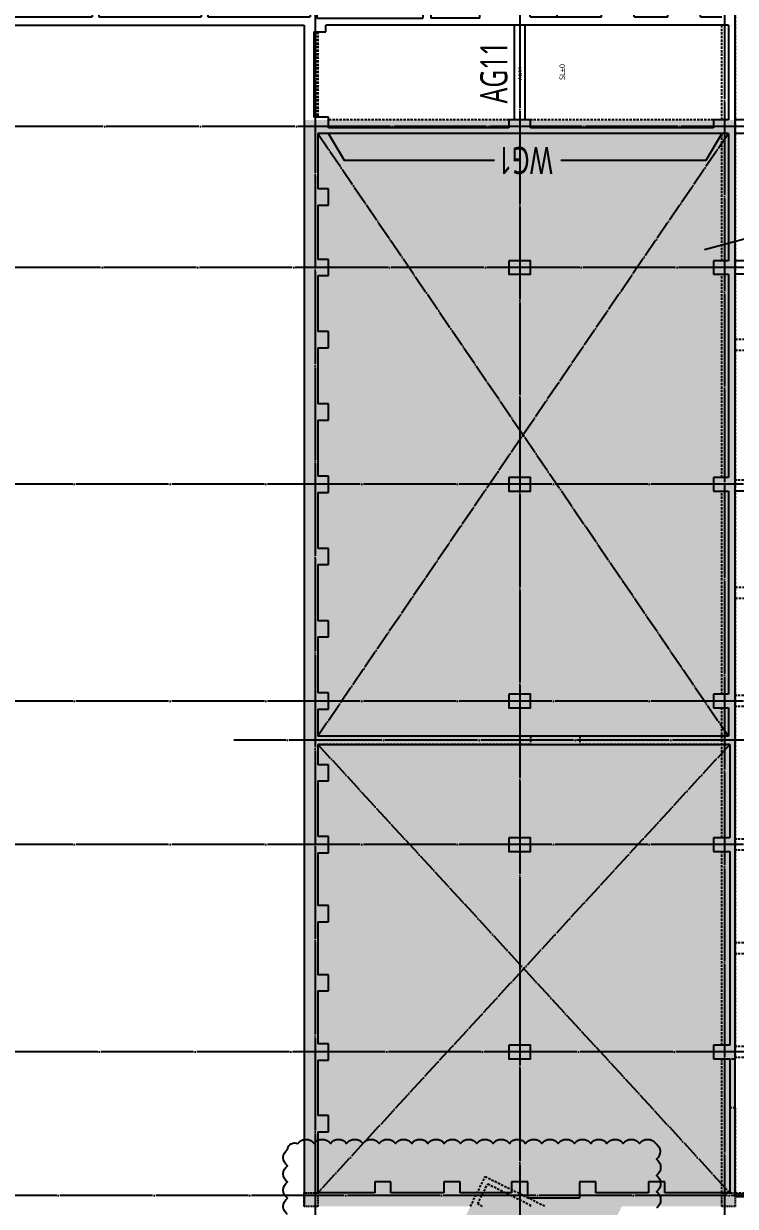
# Model space of a CAD drawing. Header units: millimetres. Extents: x 317501 to 2277231, y -321722 to 1186893.
# Drawn here: x 1988309 to 2014554, y -113598 to -69948 of the extents above; entities that cross this region are included whole.
import ezdxf
from ezdxf.enums import TextEntityAlignment as Align

# ---------------------------------------------------------------- set-up
doc = ezdxf.new("R2010")
doc.units = ezdxf.units.MM
doc.header["$LTSCALE"] = 57
for name, pattern in [('XS-지하주차장$0$CEN', [62, 60, -1, 0, -1]), ('XS-지하주차장$0$DDOT', [14, 12, -1, 0, -1]), ('XS-지하주차장$0$HID', [2.3, 1.5, -0.8])]:
    doc.linetypes.add(name, pattern=pattern)
for name, color, linetype in [('254', 254, 'Continuous'), ('LEADER', 7, 'Continuous'), ('NAME-G', 3, 'Continuous'), ('XS-지하주차장$0$AWG', 5, 'XS-지하주차장$0$HID'), ('XS-지하주차장$0$B', 9, 'XS-지하주차장$0$HID'), ('XS-지하주차장$0$C3', 145, 'Continuous'), ('XS-지하주차장$0$CEN-P', 14, 'XS-지하주차장$0$CEN'), ('XS-지하주차장$0$COL', 2, 'Continuous'), ('XS-지하주차장$0$DASH', 8, 'Continuous'), ('XS-지하주차장$0$EL7', 7, 'Continuous'), ('XS-지하주차장$0$FP-CORE', 8, 'Continuous'), ('XS-지하주차장$0$G', 4, 'XS-지하주차장$0$HID'), ('XS-지하주차장$0$OPEN', 9, 'XS-지하주차장$0$DDOT'), ('XS-지하주차장$0$RAMP', 7, 'Continuous'), ('XS-지하주차장$0$STEEL', 9, 'Continuous'), ('XS-지하주차장$0$W1', 2, 'Continuous'), ('XS-지하주차장$0$W1-H', 11, 'XS-지하주차장$0$HID'), ('XS-지하주차장$0$W2', 9, 'Continuous'), ('XS-지하주차장$0$WG', 6, 'XS-지하주차장$0$HID')]:
    doc.layers.add(name, color=color, linetype=linetype)
for name, color, linetype, plot in [('XS-지하주차장$0$220126', 20, 'Continuous', False), ('XS-지하주차장$0$DEF', 181, 'XS-지하주차장$0$HID', False), ('XS-지하주차장$0$DEFPOINT', 144, 'Continuous', False), ('XS-지하주차장$0$G-TEXT', 3, 'Continuous', False), ('XS-지하주차장$0$PD', 145, 'XS-지하주차장$0$HID', False)]:
    doc.layers.add(name, color=color, linetype=linetype, plot=plot)
doc.styles.add('XS-지하주차장$0$맑은 고딕', font='malgun.ttf')
doc.styles.add('XS-지하주차장$0$맑은고딕', font='malgun.ttf')
doc.styles.add('맑은 고딕', font='malgun.ttf')

# ---------------------------------------------------------------- blocks, each defined once
blk = doc.blocks.new('XS-지하주차장$0$B2-W')
at = {"layer": 'XS-지하주차장$0$W1-H'}
for p, q in [((42900, 140730), (42900, 129110)), ((42900, 129110), (-700, 129110)), ((2050, 128610), (-200, 128610)), ((-200, 126510), (-200, 128610)), ((2050, 128610), (2050, 128210)), ((4700, 128610), (2650, 128610)), ((2650, 128210), (2650, 128610)), ((4700, 128610), (4700, 128210)), ((7250, 128610), (5300, 128610)), ((5300, 128210), (5300, 128610)), ((7250, 128610), (7250, 128210)), ((9800, 128610), (7850, 128610)), ((7850, 128210), (7850, 128610)), ((9800, 128610), (9800, 128210)), ((12350, 128610), (10400, 128610)), ((10400, 128210), (10400, 128610)), ((12350, 128610), (12350, 128210)), ((15000, 128610), (12950, 128610)), ((12950, 128210), (12950, 128610)), ((15000, 128610), (15000, 128210)), ((16350, 128610), (15600, 128610)), ((15600, 128210), (15600, 128610)), ((16350, 120760), (16350, 128610)), ((17650, 128610), (16650, 128610)), ((16650, 120760), (16650, 128610)), ((17650, 128610), (17650, 128210)), ((20315, 128610), (18250, 128610)), ((18250, 128210), (18250, 128610)), ((20315, 128610), (20315, 128210)), ((22985, 128610), (20915, 128610)), ((20915, 128210), (20915, 128610)), ((22985, 128610), (22985, 128210)), ((25650, 128610), (23585, 128610)), ((23585, 128210), (23585, 128610)), ((25650, 128610), (25650, 128210)), ((28315, 128610), (26250, 128610)), ((26250, 128210), (26250, 128610)), ((28315, 128610), (28315, 128210)), ((30985, 128610), (28915, 128610)), ((28915, 128210), (28915, 128610)), ((30985, 128610), (30985, 128210)), ((33650, 128610), (31585, 128610)), ((31585, 128210), (31585, 128610)), ((33650, 128610), (33650, 128210)), ((36250, 128610), (34250, 128610)), ((34250, 128210), (34250, 128610)), ((36250, 128610), (36250, 128210)), ((38900, 128610), (36850, 128610)), ((36850, 128210), (36850, 128610)), ((38900, 113460), (38900, 128610)), ((42650, 128660), (39500, 128660)), ((39500, 128210), (39500, 128660)), ((42650, 128660), (42650, 128310)), ((2050, 128210), (2650, 128210)), ((4700, 128210), (5300, 128210)), ((7250, 128210), (7850, 128210)), ((9800, 128210), (10400, 128210)), ((12350, 128210), (12950, 128210)), ((15000, 128210), (15600, 128210)), ((17650, 128210), (18250, 128210)), ((20315, 128210), (20915, 128210)), ((22985, 128210), (23585, 128210)), ((25650, 128210), (26250, 128210)), ((28315, 128210), (28915, 128210)), ((30985, 128210), (31585, 128210)), ((33650, 128210), (34250, 128210)), ((36250, 128210), (36850, 128210)), ((39100, 121560), (39100, 128210)), ((39100, 128210), (39500, 128210)), ((42650, 128310), (42900, 128310)), ((42900, 113460), (42900, 128310)), ((200, 126510), (-200, 126510)), ((200, 125910), (200, 126510)), ((-200, 123960), (-200, 125910)), ((-200, 125910), (200, 125910)), ((200, 123960), (-200, 123960)), ((200, 123360), (200, 123960)), ((-200, 121460), (-200, 123360)), ((-200, 123360), (200, 123360)), ((200, 121460), (-200, 121460)), ((200, 120860), (200, 121460)), ((5250, 121560), (4750, 121560)), ((4750, 121560), (4750, 120760)), ((5250, 120760), (5250, 121560)), ((12900, 121560), (12400, 121560)), ((12400, 121560), (12400, 120760)), ((12900, 120760), (12900, 121560)), ((18200, 121560), (17700, 121560)), ((17700, 121560), (17700, 120760)), ((18200, 120760), (18200, 121560)), ((26200, 121560), (25700, 121560)), ((25700, 121560), (25700, 120760)), ((26200, 120760), (26200, 121560)), ((34200, 121560), (33700, 121560)), ((33700, 121560), (33700, 120760)), ((34200, 120760), (34200, 121560)), ((39400, 121560), (39100, 121560)), ((39400, 120760), (39400, 121560)), ((-400, 118960), (-400, 120860)), ((-400, 120860), (200, 120860)), ((4750, 120760), (5250, 120760)), ((12400, 120760), (12900, 120760)), ((16650, 120760), (16350, 120760)), ((17700, 120760), (18200, 120760)), ((25700, 120760), (26200, 120760)), ((33700, 120760), (34200, 120760)), ((39100, 114010), (39100, 120760)), ((39100, 120760), (39400, 120760)), ((200, 118960), (-400, 118960)), ((200, 118360), (200, 118960)), ((16350, 113410), (16350, 118950)), ((16650, 118950), (16350, 118950)), ((16650, 113460), (16650, 118950)), ((-200, 116410), (-200, 118360)), ((-200, 118360), (200, 118360)), ((200, 116410), (-200, 116410)), ((200, 115810), (200, 116410)), ((-200, 113410), (-200, 115810)), ((-200, 115810), (200, 115810)), ((5250, 114010), (4750, 114010)), ((4750, 114010), (4750, 113210)), ((5250, 113410), (5250, 114010)), ((12900, 114010), (12400, 114010)), ((12400, 114010), (12400, 113410)), ((12900, 113410), (12900, 114010)), ((18200, 114010), (17700, 114010)), ((17700, 114010), (17700, 113460)), ((18200, 113460), (18200, 114010)), ((26200, 114010), (25700, 114010)), ((25700, 114010), (25700, 113460)), ((26200, 113460), (26200, 114010)), ((34200, 114010), (33700, 114010)), ((33700, 114010), (33700, 113460)), ((34200, 113460), (34200, 114010)), ((39400, 114010), (39100, 114010)), ((39400, 113460), (39400, 114010)), ((-250, 106210), (-250, 113210)), ((2940, 113210), (-250, 113210)), ((2940, 113410), (-200, 113410)), ((2940, 113210), (2940, 113410)), ((51600, 113210), (4750, 113210)), ((12400, 113410), (5250, 113410)), ((16350, 113410), (12900, 113410)), ((17700, 113460), (16650, 113460)), ((25700, 113460), (18200, 113460)), ((33700, 113460), (26200, 113460)), ((38900, 113460), (34200, 113460)), ((42900, 113460), (39400, 113460))]:
    blk.add_line(p, q, dxfattribs=at)
blk = doc.blocks.new('XS-지하주차장$0$B1-1')
at = {"layer": 'XS-지하주차장$0$DASH'}
h = blk.add_hatch(dxfattribs=at)
h.set_pattern_fill('DASH', color=256, scale=350, angle=180, style=0)
h.set_pattern_definition([(2e-15, (-353891.64, 9798.91), (43.75, 43.75), [43.75, -43.75])])
h.paths.add_polyline_path([(26265, 13075), (28835, 13075), (28835, 11910), (26265, 11910)])
h = blk.add_hatch(dxfattribs=at)
h.set_pattern_fill('DASH', color=256, scale=350, angle=180, style=0)
h.set_pattern_definition([(2e-15, (-353891.64, 8753.91), (43.75, 43.75), [43.75, -43.75])])
h.paths.add_polyline_path([(26440, 11720), (28040, 11720), (28040, 10755), (26440, 10755)])
blk.add_line((26440, 10755), (28040, 10755), dxfattribs=at)
at = {"layer": 'XS-지하주차장$0$EL7'}
for p, q in [((23735, 17670), (23735, 16000)), ((26535, 16485), (26535, 17675)), ((26535, 13975), (26535, 15165))]:
    blk.add_line(p, q, dxfattribs=at)
at = {"layer": 'XS-지하주차장$0$FP-CORE'}
for p, q in [((22368, 13980), (21135, 13980)), ((22368, 13980), (21135, 12420)), ((22368, 14150), (23735, 14150)), ((22368, 12330), (22368, 14150)), ((22503, 12330), (22503, 14150)), ((23735, 14150), (22503, 12330)), ((22365, 12420), (21135, 12420)), ((22368, 12330), (23735, 12330))]:
    blk.add_line(p, q, dxfattribs=at)
at = {"layer": 'XS-지하주차장$0$OPEN'}
for p, q in [((23735, 15875), (21135, 18275)), ((23735, 18275), (21135, 15875)), ((26535, 13375), (28835, 18275)), ((26535, 18275), (28835, 13375)), ((28130, 11720), (28835, 10830)), ((28835, 11720), (28130, 10830))]:
    blk.add_line(p, q, dxfattribs=at)
at = {"layer": 'XS-지하주차장$0$PD'}
for p, q in [((33485, 27500), (33485, 26905)), ((33485, 26905), (35130, 26905)), ((30665, 19925), (30665, 21475)), ((33485, 14495), (35130, 14495)), ((33485, 14085), (33485, 14495)), ((33485, 13835), (33485, 13425)), ((33485, 13425), (35130, 13425)), ((770, 10275), (770, 8925)), ((5675, 8895), (7125, 8895)), ((17705, 8895), (15215, 8895)), ((25745, 8895), (23255, 8895)), ((13065, 8625), (13065, 7465)), ((19855, 8625), (19855, 7465)), ((21105, 8625), (21105, 7465)), ((27895, 8625), (27895, 7465)), ((30665, 6445), (30665, 7995)), ((13065, 7465), (12540, 7465)), ((19855, 7465), (20355, 7465)), ((21105, 7465), (20605, 7465)), ((27895, 7465), (28535, 7465)), ((350, 6275), (1495, 6275)), ((1495, 6275), (1495, 5765)), ((12290, 6275), (11305, 6275)), ((11305, 6275), (11305, 5765)), ((350, 5765), (1495, 5765)), ((12290, 5765), (11305, 5765)), ((14785, 5725), (15225, 5725)), ((14785, 5725), (14785, 5270)), ((15225, 5725), (15225, 5270)), ((18135, 5725), (17695, 5725)), ((17695, 5725), (17695, 5270)), ((18135, 5725), (18135, 5270)), ((22825, 5725), (23265, 5725)), ((22825, 5725), (22825, 5270)), ((23265, 5725), (23265, 5270)), ((26175, 5725), (25735, 5725)), ((25735, 5725), (25735, 5270)), ((26175, 5725), (26175, 5270)), ((14785, 5270), (15225, 5270)), ((18135, 5270), (17695, 5270)), ((22825, 5270), (23265, 5270)), ((26175, 5270), (25735, 5270)), ((33485, 1015), (35130, 1015)), ((33485, 420), (33485, 1015))]:
    blk.add_line(p, q, dxfattribs=at)
at = {"layer": 'XS-지하주차장$0$STEEL'}
for p, q in [((26235, 11910), (26235, 13075)), ((26265, 11910), (26265, 13075)), ((26265, 11910), (26235, 11910))]:
    blk.add_line(p, q, dxfattribs=at)
at = {"layer": 'XS-지하주차장$0$W1'}
for p, q in [((29145, 27800), (33060, 27800)), ((30635, 27500), (29145, 27500)), ((30635, 27500), (30635, 27000)), ((32495, 27500), (32495, 27000)), ((32495, 27500), (33860, 27500)), ((33260, 27800), (33860, 27800)), ((33860, 27800), (33860, 27500)), ((35130, 27800), (35130, 27000)), ((35130, 27800), (40060, 27800)), ((36330, 27500), (37575, 27500)), ((36330, 27500), (36330, 27000)), ((37575, 27500), (37575, 27000)), ((38775, 27500), (38775, 27000)), ((38775, 27500), (40060, 27500)), ((40060, 27800), (40060, 27500)), ((32495, 27000), (30635, 27000)), ((36330, 27000), (35130, 27000)), ((38775, 27000), (37575, 27000)), ((37775, 24570), (36240, 24570)), ((36240, 24570), (36240, 24320)), ((37775, 24570), (37775, 24320)), ((37775, 24320), (36240, 24320)), ((30635, 22175), (30635, 21475)), ((30635, 22175), (32495, 22175)), ((32495, 22175), (32495, 19225)), ((30635, 21475), (31795, 21475)), ((31795, 21475), (31795, 20700)), ((31795, 19925), (31795, 20700)), ((30635, 19225), (30635, 19925)), ((30635, 19925), (31795, 19925)), ((30635, 19225), (32495, 19225)), ((20835, 10275), (20835, 18575)), ((20835, 18575), (23535, 18575)), ((24035, 17670), (24035, 18575)), ((26235, 18575), (28845, 18575)), ((26235, 17675), (26235, 18575)), ((18935, 10415), (18935, 18275)), ((19235, 10065), (19235, 18275)), ((21135, 15875), (21135, 18275)), ((21135, 18275), (23735, 18275)), ((23735, 17670), (23735, 18275)), ((26535, 18275), (28835, 18275)), ((26535, 17675), (26535, 18275)), ((28835, 13375), (28835, 18275)), ((29135, 10725), (29135, 18275)), ((23735, 17670), (24035, 17670)), ((26235, 17675), (26535, 17675)), ((37775, 17080), (36240, 17080)), ((36240, 16830), (36240, 17080)), ((37775, 16830), (37775, 17080)), ((37775, 16830), (36240, 16830)), ((26235, 15165), (26235, 16485)), ((26235, 16485), (26535, 16485)), ((26535, 15165), (26535, 16485)), ((21135, 15875), (23735, 15875)), ((23735, 15875), (23735, 16000)), ((24035, 16000), (23735, 16000)), ((24035, 15575), (24035, 16000)), ((21135, 11025), (21135, 15575)), ((21135, 15575), (24035, 15575)), ((26235, 15165), (26535, 15165)), ((23735, 11025), (23735, 14465)), ((23735, 14465), (24035, 14465)), ((24035, 10725), (24035, 14465)), ((32495, 14660), (30635, 14660)), ((30635, 13860), (30635, 14660)), ((32495, 14110), (32495, 14660)), ((35130, 14110), (35130, 14660)), ((36330, 14660), (35130, 14660)), ((36330, 13860), (36330, 14660)), ((37575, 13860), (37575, 14660)), ((38775, 14660), (37575, 14660)), ((38775, 14110), (38775, 14660)), ((26235, 13075), (26235, 13975)), ((26235, 13975), (26535, 13975)), ((26535, 13375), (26535, 13975)), ((32495, 14110), (35130, 14110)), ((40060, 14110), (38775, 14110)), ((40060, 13860), (40060, 14110)), ((30635, 13860), (36330, 13860)), ((40060, 13860), (37575, 13860)), ((7250, 13475), (0, 13475)), ((0, 13475), (0, 0)), ((300, 13175), (300, 10575)), ((4850, 13175), (300, 13175)), ((4850, 13175), (4850, 11685)), ((6950, 13175), (5150, 13175)), ((5150, 11685), (5150, 13175)), ((6950, 13175), (6950, 10065)), ((7250, 13475), (7250, 10415)), ((26535, 13375), (28835, 13375)), ((26235, 13075), (28835, 13075)), ((28835, 10725), (28835, 13075)), ((4850, 11685), (5150, 11685)), ((21135, 11025), (23735, 11025)), ((37775, 11090), (36240, 11090)), ((36240, 11090), (36240, 10840)), ((37775, 11090), (37775, 10840)), ((5840, 10575), (300, 10575)), ((5840, 10575), (5840, 10275)), ((21135, 10275), (21135, 10725)), ((21135, 10725), (24035, 10725)), ((28835, 10725), (29135, 10725)), ((37775, 10840), (36240, 10840)), ((5840, 10275), (300, 10275)), ((300, 10275), (300, 8925)), ((19235, 10065), (6950, 10065)), ((18935, 10415), (7250, 10415)), ((21135, 10275), (20835, 10275)), ((300, 8925), (1115, 8925)), ((1115, 8625), (1115, 8925)), ((2325, 8625), (2325, 8925)), ((2325, 8925), (3125, 8925)), ((3125, 8925), (3125, 8625)), ((4345, 8925), (4345, 8625)), ((4345, 8925), (5675, 8925)), ((5675, 8925), (5675, 7505)), ((8455, 8925), (7125, 8925)), ((7125, 8925), (7125, 7505)), ((8455, 8925), (8455, 8625)), ((9675, 8925), (9675, 8625)), ((10475, 8925), (9675, 8925)), ((10475, 8625), (10475, 8925)), ((11685, 8625), (11685, 8925)), ((12440, 8925), (11685, 8925)), ((13205, 8925), (12440, 8925)), ((13205, 8925), (13205, 8625)), ((15215, 8925), (14425, 8925)), ((14425, 8925), (14425, 8625)), ((15215, 8925), (15215, 7875)), ((17705, 8925), (18495, 8925)), ((17705, 8925), (17705, 7875)), ((18495, 8925), (18495, 8625)), ((19715, 8925), (20480, 8925)), ((19715, 8925), (19715, 8625)), ((21245, 8925), (20480, 8925)), ((21245, 8925), (21245, 8625)), ((23255, 8925), (22465, 8925)), ((22465, 8925), (22465, 8625)), ((23255, 8925), (23255, 7875)), ((25745, 8925), (26535, 8925)), ((25745, 8925), (25745, 7875)), ((26535, 8925), (26535, 8625)), ((27755, 8925), (28535, 8925)), ((27755, 8925), (27755, 8625)), ((28535, 8925), (28835, 8925)), ((28835, 8925), (28835, 370)), ((300, 8625), (1115, 8625)), ((300, 8625), (300, 4630)), ((2325, 8625), (3125, 8625)), ((4345, 8625), (5375, 8625)), ((5375, 8625), (5375, 7205)), ((8455, 8625), (7425, 8625)), ((7425, 8625), (7425, 7205)), ((10475, 8625), (9675, 8625)), ((12290, 8625), (11685, 8625)), ((12290, 4630), (12290, 8625)), ((12540, 8625), (12540, 1705)), ((13205, 8625), (12540, 8625)), ((14915, 8625), (14425, 8625)), ((14915, 8625), (14915, 7575)), ((18005, 8625), (18495, 8625)), ((18005, 8625), (18005, 7575)), ((19715, 8625), (20355, 8625)), ((20355, 8625), (20355, 4650)), ((20605, 8625), (20605, 4650)), ((21245, 8625), (20605, 8625)), ((22955, 8625), (22465, 8625)), ((22955, 8625), (22955, 7575)), ((26045, 8625), (26535, 8625)), ((26045, 8625), (26045, 7575)), ((27755, 8625), (28535, 8625)), ((28535, 8625), (28535, 1705)), ((30635, 8695), (30635, 7995)), ((30635, 8695), (32495, 8695)), ((32495, 5745), (32495, 8695)), ((2930, 7925), (2930, 7295)), ((2930, 7925), (3180, 7925)), ((3180, 7925), (3180, 7295)), ((9620, 7925), (9620, 7295)), ((9870, 7925), (9620, 7925)), ((9870, 7925), (9870, 7295)), ((16460, 7875), (15215, 7875)), ((16460, 7875), (17705, 7875)), ((24500, 7875), (23255, 7875)), ((24500, 7875), (25745, 7875)), ((30635, 7995), (31795, 7995)), ((31795, 7995), (31795, 7220)), ((5675, 7505), (6400, 7505)), ((7125, 7505), (6400, 7505)), ((16335, 7575), (14915, 7575)), ((16335, 4805), (16335, 7575)), ((16585, 4805), (16585, 7575)), ((16585, 7575), (18005, 7575)), ((24375, 7575), (22955, 7575)), ((24375, 4805), (24375, 7575)), ((24625, 4805), (24625, 7575)), ((24625, 7575), (26045, 7575)), ((2930, 7295), (3180, 7295)), ((5375, 7205), (6275, 7205)), ((6275, 1585), (6275, 7205)), ((6525, 1585), (6525, 7205)), ((7425, 7205), (6525, 7205)), ((9870, 7295), (9620, 7295)), ((31795, 6445), (31795, 7220)), ((35130, 6520), (35130, 7320)), ((36330, 7320), (35130, 7320)), ((36330, 6520), (36330, 7320)), ((37575, 6520), (37575, 7320)), ((38775, 7320), (37575, 7320)), ((38775, 6520), (38775, 7320)), ((30635, 5745), (30635, 6445)), ((30635, 6445), (31795, 6445)), ((36330, 6520), (35130, 6520)), ((38775, 6520), (37575, 6520)), ((30635, 5745), (32495, 5745)), ((16335, 4805), (16460, 4805)), ((16585, 4805), (16460, 4805)), ((24375, 4805), (24500, 4805)), ((24625, 4805), (24500, 4805)), ((300, 4630), (3180, 4630)), ((300, 4380), (3180, 4380)), ((300, 4380), (300, 1585)), ((3180, 4380), (3180, 4630)), ((12290, 4630), (9620, 4630)), ((9620, 4380), (9620, 4630)), ((12290, 4380), (9620, 4380)), ((12290, 1585), (12290, 4380)), ((20355, 4650), (20605, 4650)), ((2930, 2285), (2930, 3520)), ((2930, 3520), (3180, 3520)), ((3180, 2285), (3180, 3520)), ((9620, 2285), (9620, 3520)), ((9870, 3520), (9620, 3520)), ((9870, 2285), (9870, 3520)), ((20355, 3650), (20605, 3650)), ((20355, 3650), (20355, 1705)), ((20605, 3650), (20605, 1705)), ((37775, 3600), (36240, 3600)), ((36240, 3350), (36240, 3600)), ((37775, 3350), (37775, 3600)), ((16335, 1705), (16335, 3305)), ((16335, 3305), (16460, 3305)), ((16585, 3305), (16460, 3305)), ((16585, 1705), (16585, 3305)), ((24375, 1705), (24375, 3305)), ((24375, 3305), (24500, 3305)), ((24625, 3305), (24500, 3305)), ((24625, 1705), (24625, 3305)), ((37775, 3350), (36240, 3350)), ((2930, 2285), (3180, 2285)), ((9870, 2285), (9620, 2285)), ((300, 1585), (1600, 1585)), ((1600, 1285), (1600, 1585)), ((2910, 1585), (3310, 1585)), ((2910, 1285), (2910, 1585)), ((3310, 1285), (3310, 1585)), ((4920, 1585), (6275, 1585)), ((4920, 1285), (4920, 1585)), ((7880, 1585), (6525, 1585)), ((7880, 1285), (7880, 1585)), ((9890, 1585), (9490, 1585)), ((9490, 1285), (9490, 1585)), ((9890, 1285), (9890, 1585)), ((11200, 1285), (11200, 1585)), ((12290, 1585), (11200, 1585)), ((12540, 1705), (13170, 1705)), ((12540, 1405), (12540, 420)), ((12540, 1405), (13170, 1405)), ((13170, 1705), (13170, 1405)), ((14980, 1705), (16335, 1705)), ((14980, 1705), (14980, 1405)), ((14980, 1405), (16335, 1405)), ((16335, 1405), (16335, 420)), ((17940, 1705), (16585, 1705)), ((17940, 1405), (16585, 1405)), ((16585, 1405), (16585, 420)), ((17940, 1705), (17940, 1405)), ((20355, 1705), (19750, 1705)), ((19750, 1705), (19750, 1405)), ((20355, 1405), (19750, 1405)), ((20355, 1405), (20355, 420)), ((20605, 1705), (21210, 1705)), ((20605, 1405), (20605, 420)), ((20605, 1405), (21210, 1405)), ((21210, 1705), (21210, 1405)), ((23020, 1705), (24375, 1705)), ((23020, 1705), (23020, 1405)), ((23020, 1405), (24375, 1405)), ((24375, 1405), (24375, 420)), ((25980, 1705), (24625, 1705)), ((25980, 1405), (24625, 1405)), ((24625, 1405), (24625, 370)), ((25980, 1705), (25980, 1405)), ((28535, 1705), (27790, 1705)), ((27790, 1705), (27790, 1405)), ((28535, 1405), (27790, 1405)), ((28535, 1405), (28535, 370)), ((300, 1285), (1600, 1285)), ((300, 1285), (300, 300)), ((2910, 1285), (3310, 1285)), ((4920, 1285), (6275, 1285)), ((6275, 1285), (6275, 300)), ((7880, 1285), (6525, 1285)), ((6525, 1285), (6525, 300)), ((9890, 1285), (9490, 1285)), ((12290, 1285), (11200, 1285)), ((12290, 1285), (12290, 420)), ((32495, 920), (30635, 920)), ((30635, 370), (30635, 920)), ((32495, 420), (32495, 920)), ((35130, 420), (35130, 920)), ((36330, 920), (35130, 920)), ((36330, 420), (36330, 920)), ((38775, 920), (37575, 920)), ((37575, 420), (37575, 920)), ((38775, 420), (38775, 920)), ((0, 0), (12540, 0)), ((300, 300), (6275, 300)), ((6525, 300), (12240, 300)), ((12240, 420), (12240, 300)), ((12240, 420), (12290, 420)), ((12540, 420), (16335, 420)), ((12540, 120), (12540, 0)), ((12540, 120), (24160, 120)), ((16585, 420), (20355, 420)), ((20605, 420), (24375, 420)), ((24625, 370), (28535, 370)), ((39810, 120), (24960, 120)), ((30635, 370), (28835, 370)), ((32495, 420), (35130, 420)), ((36330, 420), (37575, 420)), ((38775, 420), (39560, 420))]:
    blk.add_line(p, q, dxfattribs=at)
for points in [[(36330, 20300), (35130, 20300), (35130, 21100), (36330, 21100)], [(38775, 20300), (37575, 20300), (37575, 21100), (38775, 21100)]]:
    blk.add_lwpolyline(points, close=True, dxfattribs=at)
at = {"layer": 'XS-지하주차장$0$W2'}
for p, q in [((6950, 12070), (5150, 12070)), ((6950, 11980), (5150, 11980)), ((26250, 11910), (28835, 11910)), ((26250, 10740), (26250, 11910)), ((26440, 11720), (28040, 11720)), ((26440, 10740), (26440, 11720)), ((28040, 10740), (28040, 11720)), ((28130, 11720), (28835, 11720)), ((28130, 10830), (28130, 11720)), ((26440, 10740), (26250, 10740)), ((28835, 10740), (28040, 10740)), ((28835, 10830), (28130, 10830))]:
    blk.add_line(p, q, dxfattribs=at)

msp = doc.modelspace()

# ---------------------------------------------------------------- hatches: boundary and pattern name
at = {"layer": '254'}
h = msp.add_hatch(color=256, dxfattribs=at)
h.dxf.hatch_style = 1
h.paths.add_polyline_path([(2014553.6, -73498.4), (2014553.6, -113598.4), (2010367, -113598.4), (2008474, -117408.6), (2003996.2, -115183.9), (2004783.9, -113598.4), (1998653.6, -113598.4), (1998653.6, -73498.4)])

# ---------------------------------------------------------------- linework, layer by layer
at = {"layer": 'LEADER', "color": 0}
for points in [[(2005666.6, -74998.4), (2000138.6, -74998.4), (1999553.6, -73998.4)], [(2014053.6, -73998.4), (2013468.6, -74998.4), (2008124.2, -74998.4)]]:
    msp.add_lwpolyline(points, dxfattribs=at)
at = {"layer": 'XS-지하주차장$0$220126'}
msp.add_lwpolyline([(1998037.8, -113899.3, -0.5205671), (1998037.8, -113299.3, -0.5205671), (1998037.8, -112699.3, -0.5205671), (1998037.8, -112099.3, -0.5205671), (1998037.8, -111499.3, -0.5205671), (1998419.7, -111281.3, -0.5205671), (1999019.7, -111281.3, -0.5205671), (1999619.7, -111281.3, -0.5205671), (2000219.7, -111281.3, -0.5205671), (2000819.7, -111281.3, -0.5205671), (2001419.7, -111281.3, -0.5205671), (2002019.7, -111281.3, -0.5205671), (2002619.7, -111281.3, -0.5205671), (2003219.7, -111281.3, -0.5205671), (2003819.7, -111281.3, -0.5205671), (2004419.7, -111281.3, -0.5205671), (2005019.7, -111281.3, -0.5205671), (2005619.7, -111281.3, -0.5205671), (2006219.7, -111281.3, -0.5205671), (2006819.7, -111281.3, -0.5205671), (2007419.7, -111281.3, -0.5205671), (2008019.7, -111281.3, -0.5205671), (2008619.7, -111281.3, -0.5205671), (2009219.7, -111281.3, -0.5205671), (2009819.7, -111281.3, -0.5205671), (2010419.7, -111281.3, -0.5205671), (2011019.7, -111281.3, -0.5205671), (2011619.7, -111281.3, -0.5205671), (2011643.6, -111857.4, -0.5205671), (2011643.6, -112457.4, -0.5205671), (2011643.6, -113057.4, -0.5205671), (2011643.6, -113657.4, -0.5205671)], format="xyb", dxfattribs=at)
at = {"layer": 'XS-지하주차장$0$AWG', "color": 6, "linetype": 'ByBlock'}
for p, q in [((2006403.6, -73498.4), (2006403.6, -69998.4)), ((2006803.6, -73498.4), (2006803.6, -69998.4)), ((2021553.6, -73498.4), (2014553.6, -73498.4)), ((2021553.6, -73998.4), (2014553.6, -73998.4)), ((2021553.6, -78698.4), (2014553.6, -78698.4)), ((2021553.6, -79198.4), (2014553.6, -79198.4))]:
    msp.add_line(p, q, dxfattribs=at)
at = {"layer": 'XS-지하주차장$0$B'}
for p, q in [((2014553.6, -81598.4), (2021553.6, -81598.4)), ((2014553.6, -81998.4), (2021553.6, -81998.4)), ((2014553.6, -90748.4), (2021553.6, -90748.4)), ((2014553.6, -91148.4), (2021553.6, -91148.4)), ((2021553.6, -103873.4), (2014553.6, -103873.4)), ((2021553.6, -104273.4), (2014553.6, -104273.4))]:
    msp.add_line(p, q, dxfattribs=at)
at = {"layer": 'XS-지하주차장$0$C3', "linetype": 'XS-지하주차장$0$HID', "ltscale": 0.5}
for points in [[(1998653.6, -113598.4), (1998653.6, -113098.4), (1999153.6, -113098.4), (1999153.6, -113598.4)], [(2014053.6, -113598.4), (2014053.6, -113098.4), (2014553.6, -113098.4), (2014553.6, -113598.4)]]:
    msp.add_lwpolyline(points, close=True, dxfattribs=at)
at = {"layer": 'XS-지하주차장$0$CEN-P'}
for p, q in [((2014153.6, 75581.6), (2014153.6, -148398.4)), ((1999053.6, -68498.4), (1999053.6, -148398.4)), ((2006603.6, -69638.4), (2006603.6, -148398.4)), ((2054853.6, -73748.4), (1953563.6, -73748.4)), ((2111303.6, -78948.4), (1953563.6, -78948.4)), ((2071403.6, -86948.4), (1953563.6, -86948.4)), ((2071403.6, -94948.4), (1953563.6, -94948.4)), ((2015653.6, -96398.4), (1996053.6, -96398.4)), ((2071403.6, -100248.4), (1953563.6, -100248.4)), ((2079393.6, -107898.4), (1953563.6, -107898.4)), ((2148563.6, -113198.4), (1953563.6, -113198.4))]:
    msp.add_line(p, q, dxfattribs=at)
at = {"layer": 'XS-지하주차장$0$COL'}
for p, q in [((2014553.6, -113248.4), (2014553.6, -61298.4)), ((1998653.6, -69998.4), (1998653.6, -113598.4)), ((1999003.6, -70248.4), (1999003.6, -73398.4)), ((1999003.6, -70248.4), (1999453.6, -70248.4)), ((1999453.6, -70248.4), (1999453.6, -69998.4)), ((2014303.6, -69998.4), (2014303.6, -73498.4)), ((1999553.6, -73398.4), (1999003.6, -73398.4)), ((1999553.6, -73798.4), (1999553.6, -73398.4)), ((2013753.6, -73498.4), (2013753.6, -73798.4)), ((2014303.6, -73498.4), (2013753.6, -73498.4)), ((1999153.6, -73998.4), (1999153.6, -76048.4)), ((2014303.6, -73998.4), (1999153.6, -73998.4)), ((2006203.6, -73798.4), (1999553.6, -73798.4)), ((2013753.6, -73798.4), (2007003.6, -73798.4)), ((2014303.6, -73998.4), (2014303.6, -78698.4)), ((1999553.6, -76048.4), (1999153.6, -76048.4)), ((1999553.6, -76648.4), (1999553.6, -76048.4)), ((1999153.6, -76648.4), (1999153.6, -78648.4)), ((1999153.6, -76648.4), (1999553.6, -76648.4)), ((1999553.6, -78648.4), (1999153.6, -78648.4)), ((1999553.6, -79248.4), (1999553.6, -78648.4)), ((2013753.6, -78698.4), (2013753.6, -79198.4)), ((2014303.6, -78698.4), (2013753.6, -78698.4)), ((1999153.6, -79248.4), (1999153.6, -81313.4)), ((1999153.6, -79248.4), (1999553.6, -79248.4)), ((2013753.6, -79198.4), (2014303.6, -79198.4)), ((2014303.6, -79198.4), (2014303.6, -86698.4)), ((1999553.6, -81313.4), (1999153.6, -81313.4)), ((1999553.6, -81913.4), (1999553.6, -81313.4)), ((1999153.6, -81913.4), (1999153.6, -83983.4)), ((1999153.6, -81913.4), (1999553.6, -81913.4)), ((1999553.6, -83983.4), (1999153.6, -83983.4)), ((1999553.6, -84583.4), (1999553.6, -83983.4)), ((1999153.6, -84583.4), (1999153.6, -86648.4)), ((1999153.6, -84583.4), (1999553.6, -84583.4)), ((1999553.6, -86648.4), (1999153.6, -86648.4)), ((1999553.6, -87248.4), (1999553.6, -86648.4)), ((2013753.6, -86698.4), (2013753.6, -87198.4)), ((2014303.6, -86698.4), (2013753.6, -86698.4)), ((1999153.6, -87248.4), (1999153.6, -89313.4)), ((1999153.6, -87248.4), (1999553.6, -87248.4)), ((2013753.6, -87198.4), (2014303.6, -87198.4)), ((2014303.6, -87198.4), (2014303.6, -94698.4)), ((1999553.6, -89313.4), (1999153.6, -89313.4)), ((1999553.6, -89913.4), (1999553.6, -89313.4)), ((1999153.6, -89913.4), (1999153.6, -91983.4)), ((1999153.6, -89913.4), (1999553.6, -89913.4)), ((1999553.6, -91983.4), (1999153.6, -91983.4)), ((1999553.6, -92583.4), (1999553.6, -91983.4)), ((1999153.6, -92583.4), (1999153.6, -94648.4)), ((1999153.6, -92583.4), (1999553.6, -92583.4)), ((1999553.6, -94648.4), (1999153.6, -94648.4)), ((1999553.6, -95248.4), (1999553.6, -94648.4)), ((2013753.6, -94698.4), (2013753.6, -95198.4)), ((2014303.6, -94698.4), (2013753.6, -94698.4)), ((1999153.6, -95248.4), (1999153.6, -96248.4)), ((1999153.6, -95248.4), (1999553.6, -95248.4)), ((2013753.6, -95198.4), (2014303.6, -95198.4)), ((2014303.6, -95198.4), (2014303.6, -96248.4)), ((2014303.6, -96248.4), (1999153.6, -96248.4)), ((1999153.6, -96548.4), (1999153.6, -97298.4)), ((1999153.6, -96548.4), (2014353.6, -96548.4)), ((2014353.6, -96548.4), (2014353.6, -99998.4)), ((1999553.6, -97298.4), (1999153.6, -97298.4)), ((1999553.6, -97898.4), (1999553.6, -97298.4)), ((1999153.6, -97898.4), (1999153.6, -99948.4)), ((1999153.6, -97898.4), (1999553.6, -97898.4)), ((1999553.6, -99948.4), (1999153.6, -99948.4)), ((1999553.6, -100548.4), (1999553.6, -99948.4)), ((2013753.6, -99998.4), (2013753.6, -100498.4)), ((2014353.6, -99998.4), (2013753.6, -99998.4)), ((1999153.6, -100548.4), (1999153.6, -102498.4)), ((1999153.6, -100548.4), (1999553.6, -100548.4)), ((2013753.6, -100498.4), (2014353.6, -100498.4)), ((2014353.6, -100498.4), (2014353.6, -107648.4)), ((1999553.6, -102498.4), (1999153.6, -102498.4)), ((1999553.6, -103098.4), (1999553.6, -102498.4)), ((1999153.6, -103098.4), (1999153.6, -105048.4)), ((1999153.6, -103098.4), (1999553.6, -103098.4)), ((1999553.6, -105048.4), (1999153.6, -105048.4)), ((1999553.6, -105648.4), (1999553.6, -105048.4)), ((1999153.6, -105648.4), (1999153.6, -107598.4)), ((1999153.6, -105648.4), (1999553.6, -105648.4)), ((1999553.6, -107598.4), (1999153.6, -107598.4)), ((1999553.6, -108198.4), (1999553.6, -107598.4)), ((2013753.6, -107648.4), (2013753.6, -108148.4)), ((2014353.6, -107648.4), (2013753.6, -107648.4)), ((1999153.6, -108198.4), (1999153.6, -110248.4)), ((1999153.6, -108198.4), (1999553.6, -108198.4)), ((2013753.6, -108148.4), (2014353.6, -108148.4)), ((2014353.6, -108148.4), (2014353.6, -113098.4)), ((1999553.6, -110248.4), (1999153.6, -110248.4)), ((1999553.6, -110848.4), (1999553.6, -110248.4)), ((1999153.6, -110848.4), (1999153.6, -113098.4)), ((1999153.6, -110848.4), (1999553.6, -110848.4)), ((2001853.6, -112698.4), (2001253.6, -112698.4)), ((2001253.6, -112698.4), (2001253.6, -113098.4)), ((2001853.6, -113098.4), (2001853.6, -112698.4)), ((2004403.6, -112698.4), (2003803.6, -112698.4)), ((2003803.6, -112698.4), (2003803.6, -113098.4)), ((2004403.6, -113098.4), (2004403.6, -112698.4)), ((2006903.6, -112698.4), (2006303.6, -112698.4)), ((2006303.6, -112698.4), (2006303.6, -113098.4)), ((2006903.6, -113298.4), (2006903.6, -112698.4)), ((2009403.6, -112698.4), (2008803.6, -112698.4)), ((2008803.6, -112698.4), (2008803.6, -113298.4)), ((2009403.6, -113098.4), (2009403.6, -112698.4)), ((2011953.6, -112698.4), (2011353.6, -112698.4)), ((2011353.6, -112698.4), (2011353.6, -113098.4)), ((2011953.6, -113098.4), (2011953.6, -112698.4)), ((2001253.6, -113098.4), (1999153.6, -113098.4)), ((2003803.6, -113098.4), (2001853.6, -113098.4)), ((2006303.6, -113098.4), (2004403.6, -113098.4)), ((2008803.6, -113298.4), (2006903.6, -113298.4)), ((2011353.6, -113098.4), (2009403.6, -113098.4)), ((2014353.6, -113098.4), (2011953.6, -113098.4)), ((2021553.6, -113248.4), (2014553.6, -113248.4))]:
    msp.add_line(p, q, dxfattribs=at)
msp.add_lwpolyline([(2007003.6, -73798.4), (2007003.6, -73498.4), (2006203.6, -73498.4), (2006203.6, -73798.4)], dxfattribs=at)
for points in [[(2006203.6, -78698.4), (2006203.6, -79198.4), (2007003.6, -79198.4), (2007003.6, -78698.4)], [(2006203.6, -86698.4), (2006203.6, -87198.4), (2007003.6, -87198.4), (2007003.6, -86698.4)], [(2006203.6, -94698.4), (2006203.6, -95198.4), (2007003.6, -95198.4), (2007003.6, -94698.4)], [(2006203.6, -99998.4), (2006203.6, -100498.4), (2007003.6, -100498.4), (2007003.6, -99998.4)], [(2006203.6, -107648.4), (2006203.6, -108148.4), (2007003.6, -108148.4), (2007003.6, -107648.4)]]:
    msp.add_lwpolyline(points, close=True, dxfattribs=at)
at = {"layer": 'XS-지하주차장$0$DEF', "linetype": 'XS-지하주차장$0$HID'}
for p, q in [((2004783.9, -113598.4), (2005331, -112497.2)), ((2005331, -112497.2), (2007547.3, -113598.4)), ((2005051.7, -113508.9), (2005421.1, -112765.3)), ((2005421.1, -112765.3), (2007008, -113553.7)), ((2005230.8, -113597.9), (2005051.7, -113508.9)), ((2006985.7, -113598.5), (2007008, -113553.7))]:
    msp.add_line(p, q, dxfattribs=at)
at = {"layer": 'XS-지하주차장$0$G'}
for p, q in [((2021553.6, -86798.4), (2014553.6, -86798.4)), ((2021553.6, -94748.4), (2014553.6, -94748.4)), ((2021553.6, -95148.4), (2014553.6, -95148.4)), ((2021553.6, -100048.4), (2014553.6, -100048.4)), ((2021553.6, -100448.4), (2014553.6, -100448.4)), ((2021553.6, -107698.4), (2014553.6, -107698.4)), ((2021553.6, -108098.4), (2014553.6, -108098.4))]:
    msp.add_line(p, q, dxfattribs=at)
at = {"layer": 'XS-지하주차장$0$OPEN'}
for p, q in [((1999153.6, -73998.4), (2014303.6, -96248.4)), ((2014303.6, -73998.4), (1999153.6, -96248.4)), ((1999153.6, -96548.4), (2014353.6, -113098.4)), ((2014353.6, -96548.4), (1999153.6, -113098.4))]:
    msp.add_line(p, q, dxfattribs=at)
at = {"layer": 'XS-지하주차장$0$RAMP'}
msp.add_line((2021553.6, -87198.4), (2014553.6, -87198.4), dxfattribs=at)
msp.add_lwpolyline([(2022690, -75806), (2018198.5, -77009.5), (2018128.6, -76748.7), (2017978.6, -77348), (2017908.7, -77087.2), (2013417.1, -78290.7)], dxfattribs=at)
at = {"layer": 'XS-지하주차장$0$WG'}
for p, q in [((1999153.6, -70248.4), (1999153.6, -73398.4)), ((2014053.6, -73498.4), (2014053.6, -69998.4)), ((2006203.6, -73498.4), (1999553.6, -73498.4)), ((2013753.6, -73498.4), (2007003.6, -73498.4)), ((2014053.6, -78698.4), (2014053.6, -73998.4)), ((2014053.6, -86698.4), (2014053.6, -79198.4)), ((2014053.6, -94698.4), (2014053.6, -87198.4)), ((2014053.6, -99998.4), (2014053.6, -95198.4)), ((2014053.6, -107648.4), (2014053.6, -100498.4)), ((2014053.6, -113098.4), (2014053.6, -108148.4)), ((2014553.6, -113098.4), (2021553.6, -113098.4))]:
    msp.add_line(p, q, dxfattribs=at)

# ---------------------------------------------------------------- block references
at = {"layer": 'XS-지하주차장$0$W1'}
msp.add_blockref('XS-지하주차장$0$B1-1', (1974493.6, -70118.4), dxfattribs=at)
at = {"layer": 'XS-지하주차장$0$W1-H', "rotation": 90}
msp.add_blockref('XS-지하주차장$0$B2-W', (2127763.6, -112898.4), dxfattribs=at)

# ---------------------------------------------------------------- texts
at = {"layer": 'NAME-G', "color": 3, "style": '맑은 고딕', "width": 0.7}
msp.add_text('AG11', height=1000, rotation=90, dxfattribs=at).set_placement((2005645.7, -71748.4), align=Align.MIDDLE_CENTER)
at = {"layer": 'NAME-G', "style": '맑은 고딕', "width": 0.7}
msp.add_text('WG1', height=1000, rotation=180, dxfattribs=at).set_placement((2006803.6, -74998.4), align=Align.MIDDLE_CENTER)
at = {"layer": 'XS-지하주차장$0$DEFPOINT', "color": 2, "style": 'XS-지하주차장$0$맑은고딕'}
msp.add_text('SL%%P0', height=200, rotation=90, dxfattribs=at).set_placement((2008170.2, -71731.9), align=Align.MIDDLE_CENTER)
at = {"layer": 'XS-지하주차장$0$G-TEXT', "color": 3, "linetype": 'XS-지하주차장$0$HID', "style": 'XS-지하주차장$0$맑은 고딕'}
msp.add_text('AG11', height=150, rotation=90, dxfattribs=at).set_placement((2006612.2, -71779.1), align=Align.MIDDLE_CENTER)

doc.saveas('drawing.dxf')
